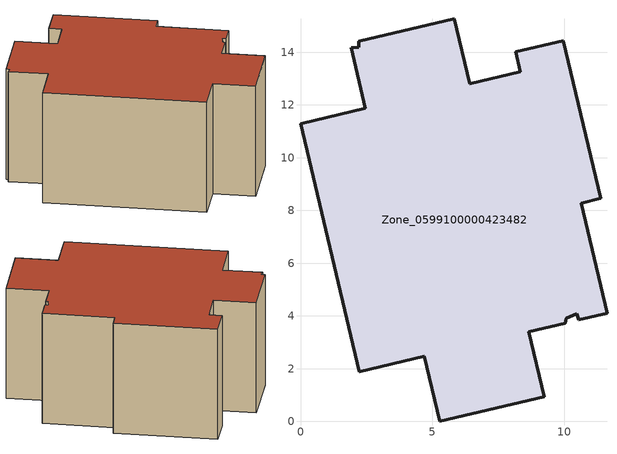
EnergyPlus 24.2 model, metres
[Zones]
Zone_0599100000423482
 floor ground (C_G): 2.2,14.19 2.2,14.41 5.84,15.27 6.42,12.81 8.34,13.27 8.16,14.01 9.96,14.44 11.38,8.46 10.65,8.27 11.62,4.11 10.55,3.85 10.47,4.08 10.08,3.91 10.04,3.73 8.65,3.4 9.24,0.94 5.27,0 4.69,2.46 2.23,1.88 0,11.29 2.46,11.87 1.92,14.17 z0
 wall outside (C_F): 8.16,14.01 8.34,13.27 6.42,12.81 5.84,15.27 2.2,14.41 2.2,14.19 1.92,14.17 2.46,11.87 0,11.29 2.23,1.88 4.69,2.46 5.27,0 9.24,0.94 8.65,3.4 10.04,3.73 10.08,3.91 10.47,4.08 10.55,3.85 11.62,4.11 10.65,8.27 11.38,8.46 9.96,14.44 8.16,14.01 z0:7.13
 roof outside (C_R): 10.08,3.91 10.47,4.08 10.55,3.85 11.62,4.11 10.65,8.27 11.38,8.46 9.96,14.44 8.16,14.01 8.34,13.27 6.42,12.81 5.84,15.27 2.2,14.41 2.2,14.19 1.92,14.17 2.46,11.87 0,11.29 2.23,1.88 4.69,2.46 5.27,0 9.24,0.94 8.65,3.4 10.04,3.73 z7.13
[BUILDING]
Pand.0599100000423482: North Axis=0; Terrain=City; Loads Convergence Tolerance Value=0.04; Temperature Convergence Tolerance Value=0.4; Solar Distribution=FullExterior; Maximum Number of Warmup Days=25; Minimum Number of Warmup Days=1
[Site:Location]
Rotterdam.The.Hague.AP_ZH_NLD Design_Conditions: Latitude=51.96; Longitude=4.45; Time Zone=1; Elevation=-4.5
[SITE:GROUNDTEMPERATURE:BUILDINGSURFACE]
18, 18, 18, 18, 18, 18, 18, 18, 18, 18, 18, 18
[MATERIAL] Thermal Absorptance=0.9; Solar Absorptance=0.7; Visible Absorptance=0.7
Name | Roughness | Thickness | Conductivity | Density | Specific Heat
G.D.2006-2014 | MediumSmooth | 0.15 | 0.06 | 540 | 1210
F.D.2006-2014 | Rough | 0.3 | 0.12 | 1920 | 840
R.D.2006-2014 | MediumRough | 0.2 | 0.08 | 1500 | 1000
[CONSTRUCTION]
C_G: G.D.2006-2014
C_F: F.D.2006-2014
C_R: R.D.2006-2014
[ZONE]
Zone_0599100000423482: Type=1; Multiplier=1; Ceiling Height=Autocalculate; Volume=Autocalculate; Floor Area=autocalculate; Part of Total Floor Area=Yes
[ZONEINFILTRATION:DESIGNFLOWRATE]
Infil_Zone_0599100000423482: Zone or ZoneList or Space or SpaceList=Zone_0599100000423482; Schedule=AlwaysOn; Design Flow Rate Calculation Method=Flow/Area; Flow Rate per Floor Area=0.0021; Constant Term Coefficient=1; Temperature Term Coefficient=0; Velocity Term Coefficient=0; Velocity Squared Term Coefficient=0
[HVACTEMPLATE:ZONE:IDEALLOADSAIRSYSTEM]
Zone_0599100000423482: Maximum Heating Supply Air Temperature=50; Minimum Cooling Supply Air Temperature=13; Maximum Heating Supply Air Humidity Ratio=0.0156; Minimum Cooling Supply Air Humidity Ratio=0.0077; Heating Limit=NoLimit; Cooling Limit=NoLimit; Dehumidification Control Type=ConstantSensibleHeatRatio; Cooling Sensible Heat Ratio=0.7; Dehumidification Setpoint=60; Humidification Control Type=None; Humidification Setpoint=30; Outdoor Air Method=None; Outdoor Air Flow Rate per Person=0.00944; Outdoor Air Flow Rate per Zone Floor Area=0; Outdoor Air Flow Rate per Zone=0; Demand Controlled Ventilation Type=None; Outdoor Air Economizer Type=NoEconomizer; Heat Recovery Type=None; Sensible Heat Recovery Effectiveness=0.7; Latent Heat Recovery Effectiveness=0.65
[ZONECONTROL:THERMOSTAT]
ThermostatControl_Zone_0599100000423482: Zone or ZoneList=Zone_0599100000423482; Control Type Schedule=DualSetpointControlType; Control 1=Thermostat_Zone_0599100000423482; Temperature Difference Between Cutout And Setpoint=0
[THERMOSTATSETPOINT:DUALSETPOINT]
Thermostat_Zone_0599100000423482: Heating Setpoint Temperature Schedule=HeatingSetpoint_Zone_0599100000423482; Cooling Setpoint Temperature Schedule=CoolingSetpoint_Zone_0599100000423482
[SCHEDULE:COMPACT]
HeatingSetpoint_Zone_0599100000423482: Through: 12/31, For: AllDays, Until: 24:00, 21
CoolingSetpoint_Zone_0599100000423482: Through: 12/31, For: AllDays, Until: 24:00, 24
DualSetpointControlType: Through: 12/31, For: AllDays, Until: 24:00, 4
AlwaysOn: Through: 12/31, For: AllDays, Until: 24:00, 1
